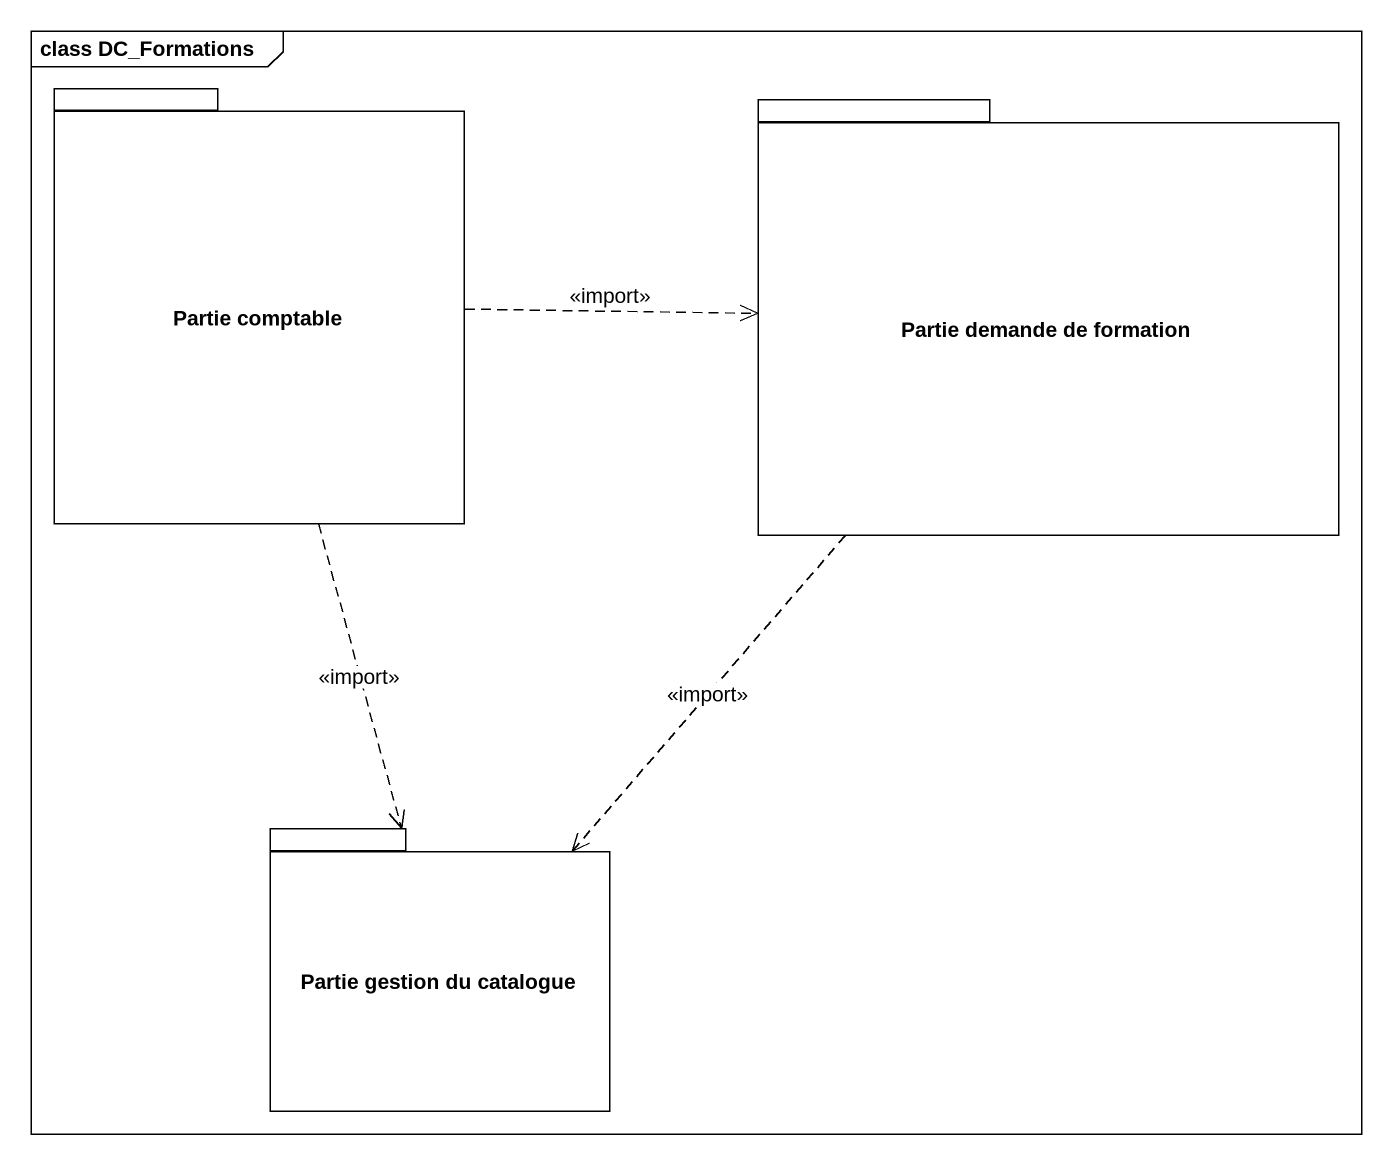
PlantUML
@startuml
mainframe class DC_Formations
package "Partie comptable" as Partie_comptable {
}
package "Partie demande de formation" as Partie_demande_de_formation {
}
package "Partie gestion du catalogue" as Partie_gestion_du_catalogue {
}
Partie_comptable .right.> Partie_demande_de_formation : <<import>>
Partie_comptable ..> Partie_gestion_du_catalogue : <<import>>
Partie_demande_de_formation ..> Partie_gestion_du_catalogue : <<import>>
@enduml
